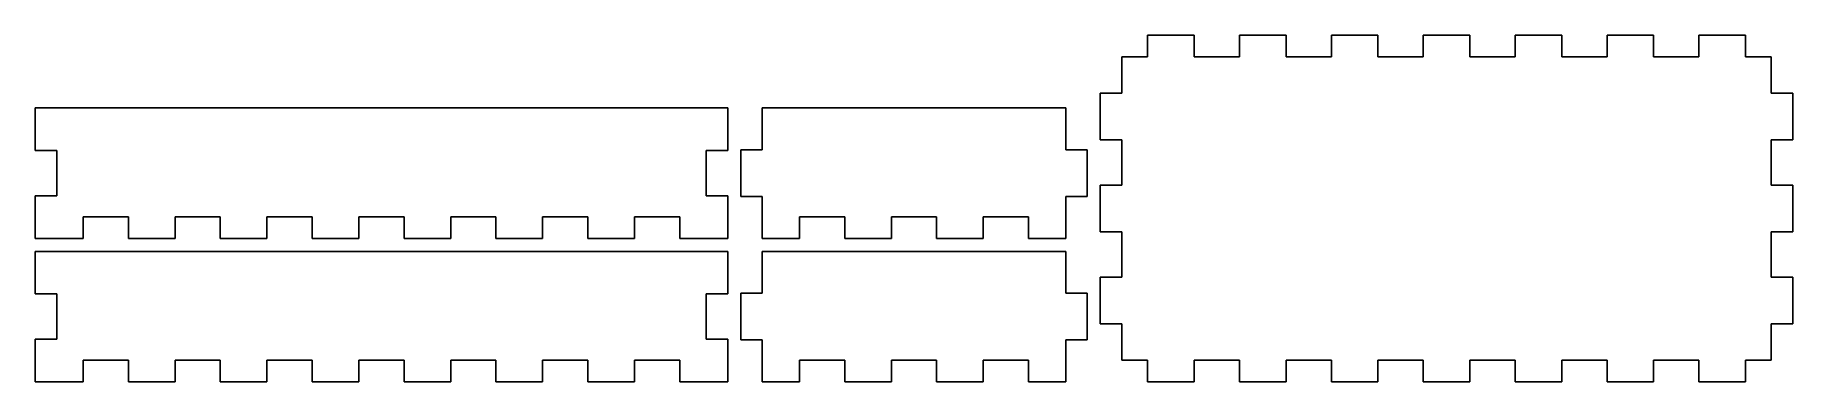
# Model space of a CAD drawing. Header units: millimetres. Extents: x 0 to 406, y 3 to 83.
import ezdxf

# ---------------------------------------------------------------- set-up
doc = ezdxf.new("R2010")
doc.units = ezdxf.units.MM

msp = doc.modelspace()

# ---------------------------------------------------------------- linework, layer by layer
at = {"layer": 'back_outsideCutPath'}
for p, q in [((160.16, 66.32), (0, 66.32)), ((0, 66.32), (0, 56.4725)), ((160.16, 56.4725), (160.16, 66.32)), ((0, 56.4725), (5, 56.4725)), ((5, 56.4725), (5, 46.0075)), ((155.16, 46.0075), (155.16, 56.4725)), ((155.16, 56.4725), (160.16, 56.4725)), ((5, 46.0075), (0, 46.0075)), ((0, 46.0075), (0, 36.16)), ((160.16, 46.0075), (155.16, 46.0075)), ((160.16, 36.16), (160.16, 46.0075)), ((11.0975, 41.16), (21.5625, 41.16)), ((11.0975, 36.16), (11.0975, 41.16)), ((21.5625, 41.16), (21.5625, 36.16)), ((32.3475, 36.16), (32.3475, 41.16)), ((32.3475, 41.16), (42.8125, 41.16)), ((42.8125, 41.16), (42.8125, 36.16)), ((53.5975, 36.16), (53.5975, 41.16)), ((53.5975, 41.16), (64.0625, 41.16)), ((64.0625, 41.16), (64.0625, 36.16)), ((74.8475, 36.16), (74.8475, 41.16)), ((74.8475, 41.16), (85.3125, 41.16)), ((85.3125, 41.16), (85.3125, 36.16)), ((96.0975, 36.16), (96.0975, 41.16)), ((96.0975, 41.16), (106.5625, 41.16)), ((106.5625, 41.16), (106.5625, 36.16)), ((117.3475, 36.16), (117.3475, 41.16)), ((117.3475, 41.16), (127.8125, 41.16)), ((127.8125, 41.16), (127.8125, 36.16)), ((138.5975, 36.16), (138.5975, 41.16)), ((138.5975, 41.16), (149.0625, 41.16)), ((149.0625, 41.16), (149.0625, 36.16)), ((0, 36.16), (11.0975, 36.16)), ((21.5625, 36.16), (32.3475, 36.16)), ((42.8125, 36.16), (53.5975, 36.16)), ((64.0625, 36.16), (74.8475, 36.16)), ((85.3125, 36.16), (96.0975, 36.16)), ((106.5625, 36.16), (117.3475, 36.16)), ((127.8125, 36.16), (138.5975, 36.16)), ((149.0625, 36.16), (160.16, 36.16))]:
    msp.add_line(p, q, dxfattribs=at)
at = {"layer": 'bottom_outsideCutPath'}
for p, q in [((268.0425, 83.16), (257.2575, 83.16)), ((257.2575, 83.16), (257.2575, 78.16)), ((268.0425, 78.16), (268.0425, 83.16)), ((289.2925, 83.16), (278.5075, 83.16)), ((278.5075, 83.16), (278.5075, 78.16)), ((289.2925, 78.16), (289.2925, 83.16)), ((310.5425, 83.16), (299.7575, 83.16)), ((299.7575, 83.16), (299.7575, 78.16)), ((310.5425, 78.16), (310.5425, 83.16)), ((331.7925, 83.16), (321.0075, 83.16)), ((321.0075, 83.16), (321.0075, 78.16)), ((331.7925, 78.16), (331.7925, 83.16)), ((353.0425, 83.16), (342.2575, 83.16)), ((342.2575, 83.16), (342.2575, 78.16)), ((353.0425, 78.16), (353.0425, 83.16)), ((374.2925, 83.16), (363.5075, 83.16)), ((363.5075, 83.16), (363.5075, 78.16)), ((374.2925, 78.16), (374.2925, 83.16)), ((395.5425, 83.16), (384.7575, 83.16)), ((384.7575, 83.16), (384.7575, 78.16)), ((395.5425, 78.16), (395.5425, 83.16)), ((257.2575, 78.16), (251.32, 78.16)), ((251.32, 78.16), (251.32, 69.7225)), ((278.5075, 78.16), (268.0425, 78.16)), ((299.7575, 78.16), (289.2925, 78.16)), ((321.0075, 78.16), (310.5425, 78.16)), ((342.2575, 78.16), (331.7925, 78.16)), ((363.5075, 78.16), (353.0425, 78.16)), ((384.7575, 78.16), (374.2925, 78.16)), ((401.48, 78.16), (395.5425, 78.16)), ((401.48, 69.7225), (401.48, 78.16)), ((251.32, 69.7225), (246.32, 69.7225)), ((246.32, 69.7225), (246.32, 58.9375)), ((406.48, 69.7225), (401.48, 69.7225)), ((406.48, 58.9375), (406.48, 69.7225)), ((246.32, 58.9375), (251.32, 58.9375)), ((251.32, 58.9375), (251.32, 48.4725)), ((401.48, 48.4725), (401.48, 58.9375)), ((401.48, 58.9375), (406.48, 58.9375)), ((251.32, 48.4725), (246.32, 48.4725)), ((246.32, 48.4725), (246.32, 37.6875)), ((406.48, 48.4725), (401.48, 48.4725)), ((406.48, 37.6875), (406.48, 48.4725)), ((246.32, 37.6875), (251.32, 37.6875)), ((251.32, 37.6875), (251.32, 27.2225)), ((401.48, 27.2225), (401.48, 37.6875)), ((401.48, 37.6875), (406.48, 37.6875)), ((251.32, 27.2225), (246.32, 27.2225)), ((246.32, 27.2225), (246.32, 16.4375)), ((406.48, 27.2225), (401.48, 27.2225)), ((406.48, 16.4375), (406.48, 27.2225)), ((246.32, 16.4375), (251.32, 16.4375)), ((251.32, 16.4375), (251.32, 8)), ((401.48, 8), (401.48, 16.4375)), ((401.48, 16.4375), (406.48, 16.4375)), ((251.32, 8), (257.2575, 8)), ((257.2575, 8), (257.2575, 3)), ((268.0425, 8), (278.5075, 8)), ((268.0425, 3), (268.0425, 8)), ((278.5075, 8), (278.5075, 3)), ((289.2925, 3), (289.2925, 8)), ((289.2925, 8), (299.7575, 8)), ((299.7575, 8), (299.7575, 3)), ((310.5425, 3), (310.5425, 8)), ((310.5425, 8), (321.0075, 8)), ((321.0075, 8), (321.0075, 3)), ((331.7925, 3), (331.7925, 8)), ((331.7925, 8), (342.2575, 8)), ((342.2575, 8), (342.2575, 3)), ((353.0425, 3), (353.0425, 8)), ((353.0425, 8), (363.5075, 8)), ((363.5075, 8), (363.5075, 3)), ((374.2925, 3), (374.2925, 8)), ((374.2925, 8), (384.7575, 8)), ((384.7575, 8), (384.7575, 3)), ((395.5425, 3), (395.5425, 8)), ((395.5425, 8), (401.48, 8)), ((257.2575, 3), (268.0425, 3)), ((278.5075, 3), (289.2925, 3)), ((299.7575, 3), (310.5425, 3)), ((321.0075, 3), (331.7925, 3)), ((342.2575, 3), (353.0425, 3)), ((363.5075, 3), (374.2925, 3)), ((384.7575, 3), (395.5425, 3))]:
    msp.add_line(p, q, dxfattribs=at)
at = {"layer": 'front_outsideCutPath'}
for p, q in [((160.16, 33.16), (0, 33.16)), ((0, 33.16), (0, 23.3125)), ((160.16, 23.3125), (160.16, 33.16)), ((0, 23.3125), (5, 23.3125)), ((5, 23.3125), (5, 12.8475)), ((155.16, 12.8475), (155.16, 23.3125)), ((155.16, 23.3125), (160.16, 23.3125)), ((5, 12.8475), (0, 12.8475)), ((0, 12.8475), (0, 3)), ((160.16, 12.8475), (155.16, 12.8475)), ((160.16, 3), (160.16, 12.8475)), ((11.0975, 8), (21.5625, 8)), ((11.0975, 3), (11.0975, 8)), ((21.5625, 8), (21.5625, 3)), ((32.3475, 3), (32.3475, 8)), ((32.3475, 8), (42.8125, 8)), ((42.8125, 8), (42.8125, 3)), ((53.5975, 3), (53.5975, 8)), ((53.5975, 8), (64.0625, 8)), ((64.0625, 8), (64.0625, 3)), ((74.8475, 3), (74.8475, 8)), ((74.8475, 8), (85.3125, 8)), ((85.3125, 8), (85.3125, 3)), ((96.0975, 3), (96.0975, 8)), ((96.0975, 8), (106.5625, 8)), ((106.5625, 8), (106.5625, 3)), ((117.3475, 3), (117.3475, 8)), ((117.3475, 8), (127.8125, 8)), ((127.8125, 8), (127.8125, 3)), ((138.5975, 3), (138.5975, 8)), ((138.5975, 8), (149.0625, 8)), ((149.0625, 8), (149.0625, 3)), ((0, 3), (11.0975, 3)), ((21.5625, 3), (32.3475, 3)), ((42.8125, 3), (53.5975, 3)), ((64.0625, 3), (74.8475, 3)), ((85.3125, 3), (96.0975, 3)), ((106.5625, 3), (117.3475, 3)), ((127.8125, 3), (138.5975, 3)), ((149.0625, 3), (160.16, 3))]:
    msp.add_line(p, q, dxfattribs=at)
at = {"layer": 'left_outsideCutPath'}
for p, q in [((238.32, 33.16), (168.16, 33.16)), ((168.16, 33.16), (168.16, 23.4725)), ((238.32, 23.4725), (238.32, 33.16)), ((168.16, 23.4725), (163.16, 23.4725)), ((163.16, 23.4725), (163.16, 12.6875)), ((243.32, 23.4725), (238.32, 23.4725)), ((243.32, 12.6875), (243.32, 23.4725)), ((163.16, 12.6875), (168.16, 12.6875)), ((168.16, 12.6875), (168.16, 3)), ((238.32, 3), (238.32, 12.6875)), ((238.32, 12.6875), (243.32, 12.6875)), ((176.7575, 8), (187.2225, 8)), ((176.7575, 3), (176.7575, 8)), ((187.2225, 8), (187.2225, 3)), ((198.0075, 3), (198.0075, 8)), ((198.0075, 8), (208.4725, 8)), ((208.4725, 8), (208.4725, 3)), ((219.2575, 3), (219.2575, 8)), ((219.2575, 8), (229.7225, 8)), ((229.7225, 8), (229.7225, 3)), ((168.16, 3), (176.7575, 3)), ((187.2225, 3), (198.0075, 3)), ((208.4725, 3), (219.2575, 3)), ((229.7225, 3), (238.32, 3))]:
    msp.add_line(p, q, dxfattribs=at)
at = {"layer": 'right_outsideCutPath'}
for p, q in [((238.32, 66.32), (168.16, 66.32)), ((168.16, 66.32), (168.16, 56.6325)), ((238.32, 56.6325), (238.32, 66.32)), ((168.16, 56.6325), (163.16, 56.6325)), ((163.16, 56.6325), (163.16, 45.8475)), ((243.32, 56.6325), (238.32, 56.6325)), ((243.32, 45.8475), (243.32, 56.6325)), ((163.16, 45.8475), (168.16, 45.8475)), ((168.16, 45.8475), (168.16, 36.16)), ((238.32, 36.16), (238.32, 45.8475)), ((238.32, 45.8475), (243.32, 45.8475)), ((176.7575, 41.16), (187.2225, 41.16)), ((176.7575, 36.16), (176.7575, 41.16)), ((187.2225, 41.16), (187.2225, 36.16)), ((198.0075, 36.16), (198.0075, 41.16)), ((198.0075, 41.16), (208.4725, 41.16)), ((208.4725, 41.16), (208.4725, 36.16)), ((219.2575, 36.16), (219.2575, 41.16)), ((219.2575, 41.16), (229.7225, 41.16)), ((229.7225, 41.16), (229.7225, 36.16)), ((168.16, 36.16), (176.7575, 36.16)), ((187.2225, 36.16), (198.0075, 36.16)), ((208.4725, 36.16), (219.2575, 36.16)), ((229.7225, 36.16), (238.32, 36.16))]:
    msp.add_line(p, q, dxfattribs=at)

doc.saveas('drawing.dxf')
